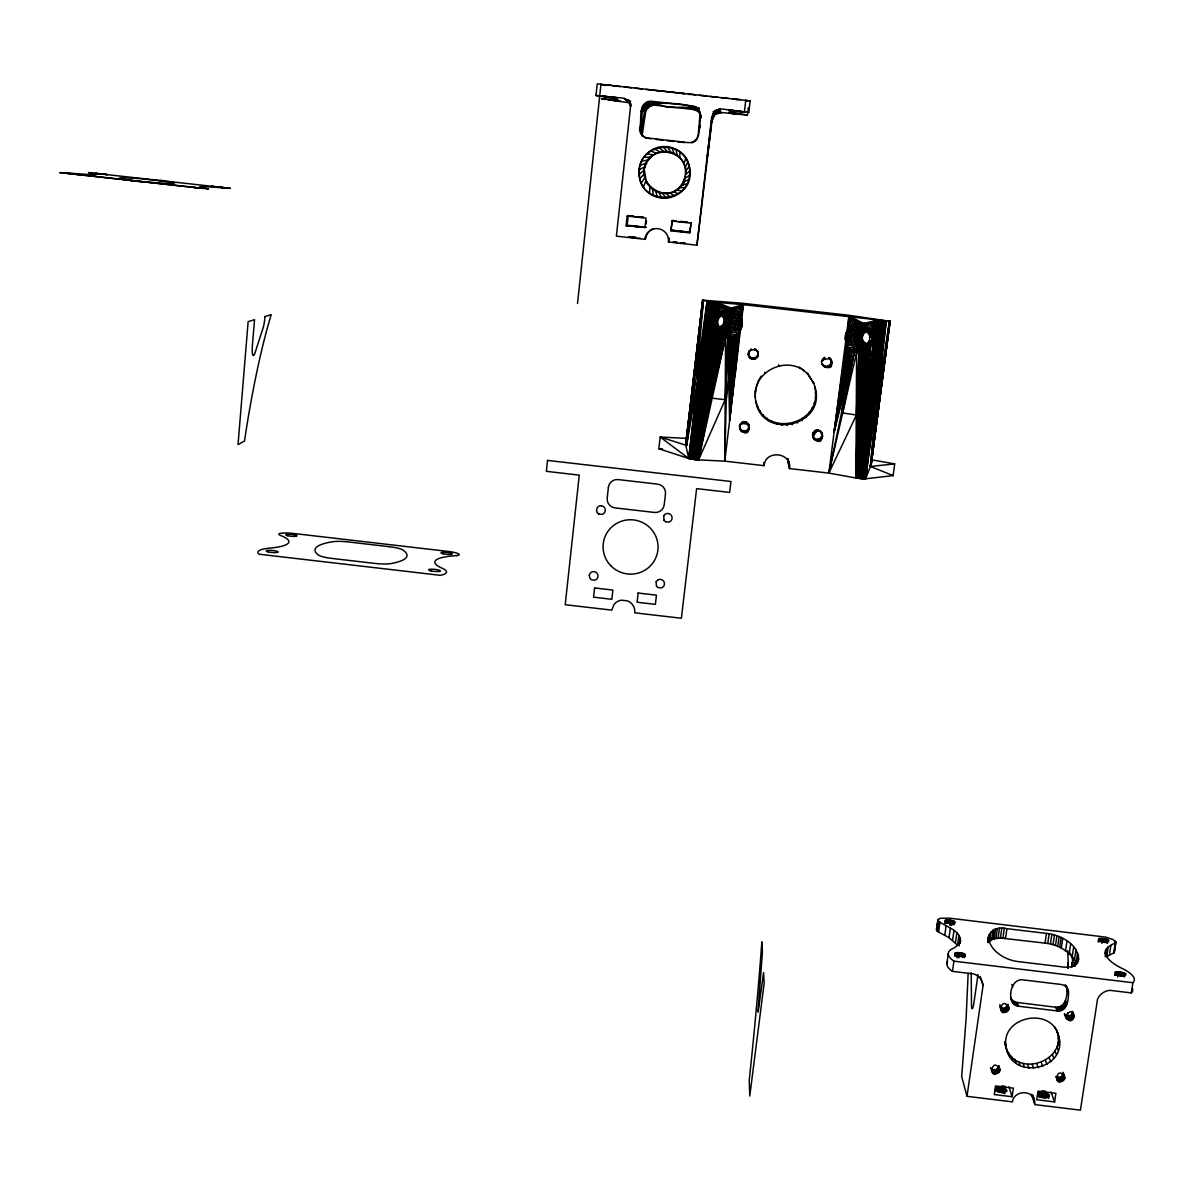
<?xml version="1.0" encoding="UTF-8"?>
<svg xmlns="http://www.w3.org/2000/svg" width="1194" height="1194" viewBox="0 0 1194 1194"><rect width="100%" height="100%" fill="white"/><g stroke="black" fill="none" stroke-linecap="round" stroke-linejoin="round"><path stroke-width="1.5" d="M724.221 318.977L724.34 320.111L729.191 321.171L735.743 317.843L741.205 316.768L743.489 304.664L737.265 311.052L731.146 309.783L726.952 316.335L721.266 314.738L724.221 318.977L729.056 320.022L735.743 317.843L741.787 318.813L743.489 304.664L713.4 302.127L702.535 300.187L741.623 303.172L849.188 315.306L890.112 321.35L743.489 304.664L735.414 309.813L727.28 307.709C739.519 306.783 746.608 322.186 739.474 331.35L729.668 420.258L729.952 337.753L726.071 335.872L721.683 336.424L721.624 328.38C714.46 326.156 717.803 313.515 725.176 315.395C732.325 317.634 728.982 330.231 721.624 328.38L719.952 334.499M720.967 314.529L726.101 315.768L729.295 308.545L734.086 313.291L740.205 314.574L743.489 304.664L733.37 308.977L717.057 302.5C718.803 312.992 711.893 329.559 723.549 336.618L710.072 397.901L726.25 399.856L728.713 379.214L731.952 378.453L732.146 337.26L736.22 335.007L739.474 331.35L722.46 325.44L717.788 327.469L722.609 328.559L723.877 336.365L727.743 337.812L732.146 337.26L729.668 420.258L737.967 333.32L727.982 325.604L723.146 324.529L722.46 325.44M870.814 459.675L894.694 463.899L893.142 475.615L864.978 478.839L855.889 477.988L856.605 352.409C837.412 348.932 844.904 317.335 864.008 323.186M787.652 460.794L789.503 468.57L828.875 473.093L856.605 352.409L862.068 352.32L863.083 344.439C871.56 345.588 872.321 330.738 863.755 331.051C854.113 331.992 857.814 348.275 867.411 344.394L863.172 341.35L858.829 341.38L852.8 345.633L847.307 345.693L840.158 387.96L844.188 392.184L841.546 412.826L858.531 415.303L858.904 352.528L864.247 351.857M787.936 459.392L789.503 468.57C792.04 452.347 765.444 449.407 764.085 465.66L724.788 461.153L725.594 337.424L720.519 335.917M718.654 334.693L721.683 335.395L709.266 397.124L707.624 392.692L707.758 381.692L715.907 302.395L696.192 459.765L688.729 458.496L658.834 448.75L660.178 437.034L686.237 438.362M1132.509 988.468A44.059 13.164 10.4 0 1 1131.315 992.915L1109.823 990.333A14.656 13.821 -9.7 0 0 1097.525 999.214L1080.406 1110.151L1034.914 1104.614L1033.034 1095.689M720.206 110.132L720.221 108.982L721.803 109.012L748.802 112.355L750.16 100.863L597.269 83.879L595.94 95.475L601.164 96.415A71.804 1.851 6.4 0 1 603.925 99.027L601.492 98.908L620.193 101.027L608.403 99.729L612.522 100.326M639.402 174.13C636.611 140.907 688.565 137.206 689.908 170.772C693.535 203.473 639.894 207.219 639.402 174.13L644.282 170.16C645.954 142.981 688.998 148.369 685.64 174.13M685.386 176.07C676.789 212.965 625.552 182.697 650.834 157.295A20.985 20.641 -81.6 0 1 682.296 160.787M722.848 316.022L727.698 317.067L732.758 311.38L738.877 312.664L743.489 304.664L728.997 308.634L717.057 302.5L697.415 459.869L713.4 302.127L693.684 459.481L709.743 301.664L692.475 459.302L712.131 301.978L696.192 459.765L724.788 461.153L727.743 337.812L721.683 336.424L722.609 328.559M863.172 341.35L862.396 339.2L845.68 341.32L828.875 473.093L855.889 477.988L858.904 352.528L864.352 352.439L854.382 351.842L843.143 391.692M1115.942 942.335L1108.301 946.842L1106.778 956.618L1114.241 952.648L1115.942 942.335L1113.092 939.574L1105.868 937.141L948.872 918.096L940.021 918.305L937.842 920.35C945.051 927.126 962.648 930.111 960.185 943.35M866.396 350.932L861.187 352.2L859.635 414.945L858.531 415.303M958.916 935.305L957.513 945.17L949.021 937.678L937.529 931.424L936.484 929.425L938.23 919.171M1067.869 1012.602L1067.585 1016.049M682.162 160.742C687.699 168.936 686.207 180.697 679.252 187.607A20.985 20.641 -81.6 0 1 646.148 180.951L644.491 170.787M968.155 973.304L966.14 1018.019L961.692 1076.57L966.991 1096.316L1012.408 1101.868C1013.796 1091.241 1030.198 1089.241 1034.213 1099.122M728.713 379.214L729.952 337.753L723.877 336.365L723.624 328.529L717.475 327.29M731.952 378.453L732.922 377.782L734.25 336.335L728.161 334.947L726.071 335.872L723.624 328.529M748.519 354.693L748.877 351.26L748.548 353.857L748.384 352.872M749.325 428.258L747.907 423.034L748.056 424.407C752.175 445.974 726.698 418.99 748.056 424.407M755.235 394.214L756.071 387.289M807.92 374.468C790.159 353.782 752.608 370.14 755.369 397.184L755.175 395.96C757.16 444.407 833.024 426.019 813.144 382.11L813.651 383.259L807.442 373.364L813.651 383.259M748.489 354.543C749.534 360.185 758.623 358.767 758.026 353.111C760.145 360.409 747.519 361.319 748.354 353.708L748.638 355.543M649.611 193.144L649.849 186.995M756.115 402.393L755.906 401.139C764.354 439.422 824.099 424.855 814.756 387.095L815.278 388.274M813.069 437.198C822.83 415.422 826.815 455.526 812.562 435.765L813.323 438.004M812.816 436.556C815.562 443.317 825.89 436.601 820.8 431.362L820.726 432.213M721.042 336.38L727.743 337.812L725.191 399.677L698.565 459.944L706.609 381.602L707.758 381.692L716.863 322.246C717.594 315.813 722.34 309.53 728.997 308.634M823.472 366.11L821.994 363.648C825.114 371.021 835.815 362.588 829.397 357.827C840.173 379.17 806.651 358.498 830.009 358.842M865.635 478.794L886.172 321.425L864.143 478.854L885.5 321.41L865.635 478.794L870.441 466.481L886.172 321.425L864.978 478.839L884.664 321.365L863.143 478.824L881.336 321.067L859.576 478.525L877.515 320.619L855.889 477.988L861.187 352.2M732.922 377.782L733.803 376.946L736.22 335.007L730.116 333.633L725.594 327.872L719.803 327.231L724.624 328.305L728.161 334.947C735.474 330.813 738.161 320.574 734.086 313.291L728.31 317.947L723.46 316.903M701.087 117.893C698.639 100.415 673.282 111.251 661.655 105.475C640.342 96.475 644.372 122.012 641.342 133.982M987.96 942.573C986.408 931.514 997.393 925.708 1006.96 928.678L1046.496 933.409C1060.735 934.827 1080.197 944.976 1078.242 961.334M866.396 344.141L862.053 344.185L862.068 352.32C846.486 349.991 847.815 323.887 863.531 323.096L864.799 331.096L865.62 324.783M866.665 326.066L876.321 320.47C872.247 330.335 874.605 345.767 863.396 351.439L855.889 477.988L871.068 342.245C875.665 328.051 859.307 320.455 848.844 316.544L847.039 330.708L852.382 331.007L859.202 333.678L863.546 333.678L867.038 331.201L861.71 331.559L857.023 325.41L851.546 325.38L848.844 316.544L862.62 323.708L876.321 320.47L861.844 439.108L876.321 320.47L864.74 324.693M1070.063 953.081L1072.943 959.021L1072.63 961.125L1072.287 955.961M727.743 337.812L729.668 420.258L734.25 336.335M1004.721 1041.81L1006.363 1048.556C998.542 1016.288 1052.705 1005.124 1059.063 1037.377C1066.705 1069.331 1013.303 1080.704 1006.467 1048.929C1018.258 1079.167 1069.63 1059.869 1056.212 1029.377L1057.69 1033.153M990.841 1067.973C992.93 1071.391 998.99 1069.69 998.736 1065.615M999.93 1070.227C991.781 1053.406 987.334 1084.51 999.93 1070.227L998.706 1066.317M1008.99 1008.721C1000.811 991.736 996.318 1023.139 1008.99 1008.721L1007.721 1005.049L1004.363 1008.512L999.826 1006.736L1001.512 1010.975M645.476 163.071L645.267 166.593L639.521 169.652M858.068 323.052L863.531 323.096L863.755 331.051L861.247 323.44L858.068 323.052L848.844 316.544L848.143 328.843L853.62 328.857L859.934 332.813L864.262 332.813M1010.482 997.647L1012.079 1000.035L1015.81 1002.288L1055.6 1007.214C1066.421 1008.079 1068.152 993.692 1066.361 985.841M1068.436 993.632C1069.182 989.169 1065.511 984.871 1061.093 984.453L1022.497 979.811C1009.751 978.393 1005.602 1004.318 1018.586 1006.244L1057.093 1010.9C1066.391 1012.109 1068.764 1000.557 1068.436 993.632L1066.899 990.035M867.023 351.379L863.396 351.439L860.665 414.378L861.575 413.617L865.456 350.26L855.889 477.988L876.321 320.47L868.351 327.813M1064.705 1014.572L1065.705 1015.616C1073.764 1032.497 1078.346 1001.124 1065.615 1015.557L1067.227 1019.333M1064.794 1078.122C1056.69 1061.287 1052.108 1092.406 1064.794 1078.122L1062.735 1072.227M1065.705 1015.616L1070.63 1015.81L1072.675 1012.184M729.668 420.258L736.22 335.007M862.366 412.691L867.307 348.693L855.889 477.988L870.142 344.633L863.441 410.452L861.575 413.617M889.381 321.455L878.247 394.438L875.844 400.587L870.441 466.481L893.142 475.615M1072.63 961.125L1071.63 967.453L1072.406 962.349M863.441 410.452L866.053 399.692L871.068 342.245M1108.301 946.842C1099.226 955.424 1114.45 964.648 1121.36 968.08A44.088 12.985 10.4 0 1 1132.912 982.722L1131.315 992.915M707.087 301.231L688.729 458.496L697.848 380.334L696.774 373.812L703.475 300.485L685.774 445.049L688.729 458.496L660.178 437.034L686.595 445.407L697.848 380.334L707.087 301.231L686.595 445.407L702.953 300.366L685.684 444.899L702.654 300.127L686.087 445.228M862.993 411.617L868.889 346.797L855.889 477.988M708.714 301.515L690.311 458.899L708.714 301.515L704.848 341.335L694.654 419.855L707.818 301.366L689.431 458.705L703.4 341.096L691.341 459.108L710.908 301.828L694.938 459.645L714.669 302.276L710.937 342.081L699.833 420.646M732.609 395.617L737.967 333.32L731.877 331.962L726.489 327.275L721.654 326.201M739.474 331.35L735.071 375.006L733.803 376.946M861.247 439.004L857.068 478.182L878.784 320.783L860.829 478.66L882.545 321.186L864.143 478.854L885.5 321.41L864.978 478.839L880.5 361.125M869.859 439.84L883.664 321.29L862.038 478.764L880.068 320.932L858.307 478.376L862.456 439.198L874.575 360.648M577.508 303.515L600.985 83.968M683.117 185.354L684.058 180.518M626.104 225.785L645.76 227.263L626.104 225.785L627.178 216.024L633.313 216.114M721.683 336.424L725.594 337.424L698.565 459.944L715.907 302.395L697.415 459.869M700.46 113.669L697.953 108.564L693.938 106.072L651.7 101.266A9.283 9.089 -83.3 0 0 647.044 102.012C637.805 106.788 642.238 119.952 639.611 127.922A9.254 9.074 -83.6 0 0 646.058 137.803L647.073 138.28M644.909 227.89L645.999 218.129L627.178 216.024M646.118 224.054L646.476 220.845M694.654 419.855L703.4 341.096M705.967 341.514L691.341 459.108L709.743 301.664L692.475 459.302L710.908 301.828L693.684 459.481L712.131 301.978L694.938 459.645L713.4 302.127L696.192 459.765L714.669 302.276L701.684 420.825L712.102 342.185M689.699 232.905L691.147 222.591L689.699 232.905L670.879 230.8L671.983 221.039L675.908 220.875M676.222 220.965L672.535 220.502L670.879 230.8M700.385 119.072L698.565 134.967A9.134 8.955 -78.9 0 1 698.236 136.534M700.609 117.102L698.938 109.833L699.251 110.803M711.758 118.34L713.743 113.37L718.922 110.266M595.94 95.475L622.328 98.027C627.238 98.49 630.984 103.4 630.357 108.251L616.373 236.143L644.76 239.337A12.074 11.925 -82.9 0 1 657.969 228.666A12.074 11.925 -82.9 0 1 668.476 241.994L696.908 245.188L711.684 117.251L714.49 111.549L718.639 109.221L720.221 108.982L720.012 110.146M711.534 120.31L707.43 156.28L711.34 124.654M711.564 122.818L713.863 114.639L719.907 111.146M686.595 445.407L703.475 300.485M685.684 444.899L702.654 300.127M723.549 336.618L698.565 459.944L717.057 302.5L726.803 309.127L723.519 308.977M744.444 111.52L745.802 99.953M717.967 112.161L747.504 115.102L748.354 107.788M724.937 308.903L724.191 315.216L723.415 310.5M724.788 461.153L740.519 329.425L727.982 325.604M700.251 125.176L699.893 128.161M684.401 181.936L684.729 178.339L689.789 175.249M694.207 419.766L703.848 341.171M707.758 381.692L702.281 420.87M871.053 462.108L871.516 458.421M872.217 452.869L872.695 449.183M873.381 443.646L874.083 438.108M874.56 434.407L875.023 430.721M875.724 425.183L876.187 421.482M876.889 415.945L877.351 412.258M889.5 321.141L870.441 466.481L889.5 321.141L889.008 324.768M864.143 478.854L884.664 321.365M889.903 321.261L870.904 466.391L889.903 321.261L880.679 390.304M890.112 321.35L870.993 465.988M721.683 335.395L698.565 459.944L716.863 322.246L712.4 342.215M880.202 393.945L870.441 466.481L894.694 463.899M870.904 466.391L890.082 321.41M708.594 396.184L720.057 333.798L698.565 459.944L716.758 324.798L707.669 391.438M882.873 370.17L883.366 366.543M884.097 361.095L884.59 357.469M885.321 352.021L885.814 348.379M886.545 342.932L887.038 339.305M887.784 333.857L888.276 330.216M880.082 394.348L889.843 321.44M876.456 360.857L864.963 439.511M708.087 395.11L718.713 331.872L698.565 459.944L717.042 327.305L707.624 392.692M936.469 930.051L937.857 919.723M936.812 930.723L938.186 921.022M937.529 931.424L938.887 921.708M938.574 932.141L939.932 922.41M944.961 923.455L945.424 920.231C947.812 919.529 957.14 920.455 954.663 923.469C952.275 924.186 942.902 923.231 945.424 920.231M945.588 923.32L946.036 920.096M946.335 923.246L946.782 920.022M944.782 935.215L946.155 925.454M947.17 923.231L947.633 920.007M948.081 923.26L948.543 920.037M949.051 923.35L949.499 920.126M949.797 925.111L950.484 920.261M950.752 925.305L951.439 920.455M949.021 937.678L950.409 927.887M951.678 925.529L952.364 920.693M946.842 963.752L948.275 953.648M952.752 924.186L953.215 920.962M953.513 924.484L953.961 921.246M954.14 924.798L954.603 921.559M952.588 940.171L953.991 930.365M955.439 942.678L956.842 932.842M966.991 1096.316L983.08 985.408A14.567 13.835 -5.4 0 0 973.856 973.946L952.454 971.364L953.916 961.17A43.671 13.074 9.7 0 1 954.14 947.976L959.051 944.35L960.648 940.051M954.827 956.23L955.304 952.857C957.857 952.081 967.558 953.096 964.976 956.349C962.439 957.155 952.678 956.11 955.304 952.857M955.469 956.081L955.946 952.722M956.245 955.991L956.722 952.633M956.887 957.648L957.603 952.603M959.021 945.961L960.2 937.723M957.827 957.678L958.558 952.633M958.842 957.767L959.558 952.722M960.095 956.245L960.573 952.872M961.095 956.439L961.573 953.081M962.066 956.692L962.543 953.334M962.946 956.976L963.439 953.618M963.737 957.304L964.23 953.931M964.409 957.633L964.886 954.275M719.758 334.424L720.698 328.007L718.131 333.783M726.101 315.768L727.042 309.321M978.005 974.558L973.901 1002.96A8.821 1.254 -84.6 0 1 972.349 1008.691A8.821 1.254 -84.6 0 1 971.498 1005.035L971.229 972.737M988.08 939.991L988.557 936.708M988.214 942.454L989.393 934.29M990.945 932.021L989.527 941.782L992.781 939.066L1000.378 938.021L1045.034 943.126C1057.69 944.185 1069.839 951.424 1076.122 962.513L1077.63 952.603M991.751 939.648L993.169 929.917M992.781 939.066L994.184 929.335M991.005 938.35L994.199 938.588L995.602 928.872M991.02 937.827L995.96 938.26L997.378 928.544M998.05 938.066L999.453 928.35M698.565 459.944L717.698 329.693L707.758 393.93M1000.378 938.021L1001.796 928.32M1002.9 938.126L1004.318 928.425M1005.542 938.38L1000.094 937.738L1005.542 938.38L1006.96 928.678M995.169 1091.525C994.035 1084.704 1006.079 1086.898 1007.02 1091.047C1003.796 1092.823 996.602 1092.032 995.647 1088.212M995.483 1091.226L995.975 1087.928M995.975 1090.988L996.453 1087.689M996.602 1090.809L997.094 1087.495M997.363 1090.689L997.856 1087.376M997.99 1092.286L998.721 1087.331M998.93 1092.316L999.662 1087.346M999.93 1092.406L1000.662 1087.436M1000.93 1092.555L1001.676 1087.6M1002.184 1091.122L1002.676 1087.809M1003.632 1088.092L1002.9 1093.047L1001.945 1092.779M1003.796 1093.361L1004.527 1088.406M1004.602 1093.719L1005.333 1088.764M1005.512 1092.45L1006.005 1089.152M1012.094 1096.734L1013.378 1088.122L995.527 1085.958L994.274 1094.555L1012.094 1096.734L1008.93 1086.734M1045.034 943.126L1046.496 933.409M1047.735 943.514L1049.198 933.798M1050.436 944.036L1051.884 934.32M1053.033 944.678L1054.496 934.962M1055.481 945.409L1056.944 935.678M1057.72 946.215L1059.182 936.499M1059.675 947.096L1061.138 937.365M1038.093 1096.122L1038.586 1092.809C1041.362 1091.794 1050.824 1093.047 1048.481 1096.734C1045.705 1097.779 1036.198 1096.495 1038.586 1092.809M1038.705 1095.943L1039.198 1092.629M1061.287 948.006L1062.764 938.26M1039.213 1097.465L1039.959 1092.51M1040.064 1097.42L1040.81 1092.465M1041.004 1097.435L1041.75 1092.48M1042.75 1092.57L1042.004 1097.525L1044.019 1097.898L1044.78 1092.943M1043.019 1097.689L1043.765 1092.734M1065.541 950.917L1067.018 941.141M1045.004 1098.181L1045.75 1093.211M1045.899 1098.495L1046.66 1093.54M1046.959 1097.211L1047.466 1093.898M1069.182 953.842L1070.66 944.036M1047.66 1097.584L1048.153 1094.286M1048.213 1097.987L1048.705 1094.674M1048.601 1098.39L1049.108 1095.077M1072.167 956.767L1073.675 946.932M1074.496 959.663L1076.003 949.797M1054.586 1101.913L1055.884 1093.301L1038.034 1091.122L1036.735 1099.734L1054.586 1101.913L1050.944 1091.853M1077.286 963.633L1078.555 955.349M847.307 345.693L834.084 432.198L854.382 351.842L859.844 351.752L862.053 344.185M1098.196 941.842L1098.689 938.603C1119.853 938.559 1101.898 947.2 1098.689 938.603M1098.779 941.708L1099.271 938.469M1099.48 941.618L1099.987 938.394M1100.301 941.603L1100.793 938.365M1101.211 941.633L1101.704 938.394M1101.913 943.335L1102.659 938.484M1103.152 941.857L1103.644 938.633M1104.122 942.051L1104.629 938.827M1105.077 942.29L1105.569 939.066M1105.972 942.559L1106.465 939.335M1104.928 953.961L1105.435 950.678M1106.763 942.872L1107.271 939.633M1105.196 956.842L1106.45 948.663M1107.45 943.185L1107.957 939.947M1109.405 954.991L1110.927 945.23M1114.703 944.23L1115.211 940.991M1113.689 953.17L1115.196 943.439M1114.241 952.648L1115.763 941.678M1114.778 975.468L1115.3 972.11C1137.375 971.946 1118.763 981.468 1115.3 972.11M1115.375 975.319L1115.897 971.961M1116.121 975.229L1116.644 971.871M1116.972 975.199L1117.494 971.841M1117.644 976.916L1118.435 971.871M1118.912 975.319L1119.435 971.961M1119.942 975.468L1120.465 972.11M1120.972 975.677L1121.494 972.319M1121.957 975.931L1122.479 972.573M841.352 390.11L850.352 349.469L855.829 349.394L860.217 343.111L865.426 343.693L861.098 343.738L859.844 351.752L852.262 350.857L842.188 390.99L834.084 432.198L846.277 343.424L857.919 338.066L862.262 338.036L862.396 339.2M867.56 326.962L866.799 331.798L868.829 327.559M1122.897 976.229L1123.42 972.856M1123.733 976.543L1124.255 973.185M1124.449 976.901L1124.987 973.528M649.566 104.52L648.566 102.997A110.863 2.866 6.3 0 1 649.909 102.266C665.745 104.818 687.222 100.475 699.833 111.833M696.774 373.812L702.46 340.902M863.799 342.275L859.456 342.32L854.158 347.663L848.68 347.738L834.084 432.198L852.262 350.857L857.74 350.767L861.098 343.738M842.651 413.109L854.382 351.842L828.875 473.093L856.262 415.378L858.904 352.528L856.605 352.409L864.352 352.439M840.68 389.095L848.68 347.738M842.188 390.99L850.352 349.469M739.608 425.78L740.101 424.198L740.22 425.557M862.978 334.663L862.262 338.036L845.367 334.947L851.471 333.38L858.635 334.663L862.978 334.663L863.546 333.678M740.086 429.631L739.713 427.452C740.653 432.541 748.817 432.019 749.175 426.885M1078.749 958.021C1078.197 967.289 1067.869 968.065 1060.839 966.722L1019.557 961.752C1006.393 960.588 992.05 952.618 988.438 939.275M813.472 433.929L812.965 432.512L812.98 435.541M646.044 164.399L646.581 163.19M711.012 398.498L725.594 337.424M871.59 339.738L876.321 320.47L869.739 329.842M1057.332 1080.346L1055.854 1076.391L1060.63 1077.376L1063.287 1074.167M721.952 314.709L725.176 315.395L726.847 309.246M871.724 337.156L876.321 320.47L870.784 332.141M718.295 110.43L718.639 109.221L718.654 110.341M868.71 331.35L865.829 331.35L867.62 325.261M717.967 333.663L719.848 327.44L717.325 331.38M729.295 308.545L726.952 316.335L722.116 315.306L727.698 317.067L731.146 309.783M696.908 245.188L698.953 229.472A252.367 1.298 -83.4 0 1 712.042 120.34L714.907 114.714L720.877 112.52M683.878 163.966L685.774 158.145M857.74 350.767L860.217 343.111L864.56 343.066L859.456 342.32L855.829 349.394M869.172 327.798L867.68 332.425L870.336 328.634M871.441 334.604L876.321 320.47M723.146 324.529L724.34 320.111L729.131 322.335L742.384 323.305L736.011 320.32L729.191 321.171M713.878 113.236L714.49 111.549L715.161 111.982M697.789 109.967L698.55 108.52A110.594 2.866 6.4 0 0 698.4 108.027M716.654 111.042L717.131 109.744L717.176 110.818M643.566 186.712L645.879 180.921M663.745 515.883L663.998 520.241M656.148 581.747L656.401 586.06M717.027 331.081L719.101 326.708L717.072 328.992M870.635 328.947L868.441 333.216L870.575 331.066M685.132 167.473L687.878 162.085M641.462 182.786L644.999 177.443M757.459 351.708L757.25 350.738L758.115 353.26C757.339 347.872 748.847 349.245 748.728 353.021M728.31 317.947L732.758 311.38M716.698 328.469L718.489 325.843L715.579 328.171M854.158 347.663L858.829 341.38M870.963 331.619L869.068 334.156L872.113 332.007M668.476 241.994L669.177 241.054A11.895 11.776 -82.7 0 0 669.118 237.949M685.55 171.085L689.266 166.339M679.252 187.607L681.61 184.891L687.281 183.816M640.059 178.548L644.193 173.831M715.878 327.096L718.027 324.828M728.758 318.932L734.086 313.291L741.205 316.768L735.086 315.47L728.758 318.932L723.922 317.902M650.834 157.295L648.208 159.996L641.999 161.071M858.352 340.35L852.8 345.633L846.277 343.424L851.77 343.379L858.352 340.35L862.695 340.32L858.053 339.23L851.77 343.379M871.799 333.051L869.545 335.186L872.874 333.663M689.908 170.772L685.55 174.742M644.76 239.337L645.79 238.442A11.895 11.776 -82.7 0 1 652.775 228.845M715.296 325.589L717.728 323.753M729.056 320.022L735.086 315.47M655.222 105.236C650.611 104.744 646.029 108.355 645.506 112.982A252.173 7.776 -83.6 0 0 642.044 136.191M869.859 336.305L872.396 334.648M613.015 85.908L620.477 86.55M741.758 422.333L742.504 421.93L742.623 423.288L743.295 421.676L743.429 423.019M814.636 430.661L816.711 431.392L816.189 429.989M869.978 337.484L872.739 336.32M683.401 181.757L688.893 179.637M640.387 165.265L646.312 163.145M658.312 579.717L659.043 579.478A4.433 4.358 7.8 0 1 660.566 579.388A4.343 4.283 7.8 0 1 664.446 583.478A4.433 4.358 7.8 0 1 664.282 584.941A4.343 4.283 7.8 0 1 663.088 586.836A4.298 4.239 7.8 0 1 661.088 587.896L658.103 587.552A4.298 4.239 7.8 0 1 656.521 586.075M741.877 319.156L735.743 317.843L742.295 321.067L736.011 320.32L729.131 322.335L724.295 321.276L741.713 326.738M649.745 102.714C638.715 105.565 643.223 121.116 640.715 128.549A9.134 8.955 -83.5 0 0 645.626 137.728L650.82 138.847M847.039 330.708L853.62 328.857L859.202 333.678M858.635 334.663L852.382 331.007L845.994 332.783L851.471 333.38L862.322 336.887L845.248 339.394L851.113 340.947L845.606 340.977M649.76 104.475L650.969 105.908M862.561 335.738L850.964 335.872L845.098 337.156L850.829 338.409L857.919 338.066M750.16 100.863L748.892 100.953M748.802 112.355L744.086 112.206A72.073 1.866 6.3 0 0 744.683 114.579L747.504 115.102M686.565 232.158L671.431 230.143L690.042 232.233L674.52 230.8M189.025 186.921L201.114 188.234L67.327 173.324L79.431 174.623M633.059 216.427L628.238 215.547L627.178 225.188L645.76 227.263M630.029 225.815L642.193 227.158M672.535 220.502L676.416 221.114M742.265 324.246L724.071 322.425L724.086 326.081M733.37 329.977L740.519 329.425M631.178 216.084L633.387 216.263M870.56 439.81L879.694 361.095M687.311 440.646L685.819 441.064L687.192 441.571M875.844 400.587L867.859 399.96M728.519 324.589L734.564 327.768L741.414 327.649L735.414 325.365L723.683 323.514M130.997 180.801L152.519 182.503A110.49 3.015 6 0 0 172.473 182.204L141.967 178.787A109.251 3.075 6.1 0 0 120.892 178.966L134.191 180.772M159.533 180.473L162.429 180.428M866.337 350.558L865.172 344.35L868.053 344.32M845.188 338.439L850.829 338.409M845.815 333.395L851.471 333.38M845.248 335.887L850.964 335.872M679.102 187.652L684.968 187.637M644.297 157.235L650.596 157.235M853.62 328.857L849.71 326.947L848.844 316.544L853.591 324.186L859.053 324.216L862.71 331.201L866.635 331.051M846.874 331.022L852.382 331.007M865.113 332.096L860.77 332.096L855.188 326.962L849.71 326.947M735.414 325.365L742.101 325.499L735.892 322.858M868.486 439.795L883.664 321.29L863.143 478.824L882.545 321.186L862.038 478.764L881.336 321.067L860.829 478.66L880.068 320.932L859.576 478.525L878.784 320.783L858.307 478.376L877.515 320.619L857.068 478.182L872.068 360.334M658.834 448.75L662.566 448.929M657.416 90.968L662.655 91.326M643.148 106.594L648.402 107.52M642.387 107.266L646.088 107.475M642.103 108.027L645.611 108.221M745.429 100.774L747.414 100.893M644.297 105.37L649.611 106.609M879.232 361.081L867.396 439.735M713.236 111.878L716.863 112.132L717.266 113.236L713.788 112.863M641.924 108.594L645.312 108.833M645.566 103.535L649.058 103.803M878.217 361.006L866.814 439.691L865.919 439.616M732.683 98.789L740.668 99.669M706.609 381.602L697.848 380.334M637.715 238.188L640.223 238.218M876.157 360.827L877.068 360.916M677.282 242.292L673.162 242.009L677.088 242.621M643.745 105.938L647.058 106.281M680.699 221.532L687.013 222.293L678.52 221.532M667.789 91.804L673.595 92.416M627.014 100.818L630.626 101.177M718.191 112.206L721.669 112.579L718.072 112.176M680.237 242.994L685.386 243.382L683.281 243.009M737.668 99.684L732.638 99.087M625.566 99.669L629.044 100.042M709.699 341.962L698.565 420.497M875.844 360.797L863.695 439.362M693.878 109.505L698.266 110.012M992.632 937.902L995.96 938.26M624.149 86.953L631.477 87.774M635.133 88.177L642.462 88.983M646.118 89.386L684.595 93.625M688.266 94.042L695.609 94.848M699.266 95.251L706.609 96.057M710.281 96.46L717.609 97.266M721.28 97.684L728.609 98.49M651.566 104.833L697.848 110.012M644.79 104.893L648.223 105.266M644.163 105.176L647.79 105.579M643.059 106.4L646.596 106.788M641.671 109.505L644.909 109.863M640.865 111.221L644.506 111.624M656.163 139.444L663.267 140.235M666.834 140.623L673.953 141.414M677.505 141.817L684.625 142.608M635.686 237.994L628.731 237.024L636.103 237.666M612.641 100.52L630.178 102.863M650.909 104.803L654.461 105.191M713.415 111.758L716.863 112.132M638.387 216.681L643.447 217.248M680.998 221.442L687.759 222.203M671.983 221.039L690.819 223.159M632.402 236.934L636.059 237.337M611.447 85.371L604.507 84.759L607.806 85.326M681.759 221.636L686.416 222.203M637.357 216.681L643.267 217.472L634.865 216.651M990.975 938.23L994.199 938.588M699.281 108.221L695.132 107.505L695.923 107.356A110.594 2.866 6.4 0 1 697.162 107.654M714.773 110.475L720.191 111.117L720.176 112.535M708.43 341.827L697.341 420.333M1072.212 962.334L1076.018 962.782M1068.287 968.304L1068.018 962.857L1068.078 968.289M1071.958 963.991L1075.779 964.454M1071.764 965.722L1075.585 966.17M953.916 961.17L1132.912 982.722M1001.87 1085.868L1005.393 1086.301M1042.123 1090.779L1045.646 1091.212M679.446 93.087L684.684 93.759M613.492 85.61L616.82 86.147M707.176 341.678L696.192 420.154M727.892 308.097L731.206 308.589M866.053 399.692L867.232 399.886M688.744 94.341L690.192 94.58M647.223 153.862L653.417 154.936M676.282 189.936L682.043 190.995M872.874 341.544L869.262 340.887L872.411 342.723M728.415 307.977L733.37 308.977M646.058 137.803L688.192 142.608A9.254 9.089 -79 0 0 698.266 134.415L700.191 112.773M719.952 314.544L723.176 315.231L723.012 310.515M736.011 320.32L742.31 321.693M734.564 327.768L740.683 329.111M732.146 337.26L726.071 335.872L724.624 328.305M694.669 109.624L699.177 112.146L701.4 117.519M727.28 307.709L735.414 309.813M1068.123 952.558L1068.899 952.797M650.67 151.056L656.596 153.16M673.103 191.697L678.58 193.786M872.127 343.215L868.68 341.872L871.501 344.305M625.835 99.744L629.805 102.565M665.715 521.748L668.715 522.091A4.328 4.283 6 0 0 670.729 521.017A4.358 4.313 6 0 0 671.923 519.091A4.448 4.403 6 0 0 666.625 513.554L665.924 513.823A4.448 4.403 6 0 0 663.67 515.868M598.955 514.032L601.94 514.375A4.313 4.269 20.7 0 0 603.94 513.301A4.358 4.313 20.7 0 0 604.851 512.092A4.388 4.343 20.7 0 0 605.268 509.868A4.358 4.313 20.7 0 0 604.925 508.435A4.388 4.343 20.7 0 0 603.477 506.629A4.358 4.313 20.7 0 0 601.403 505.853M628.253 101.311L629.865 102.311M654.551 148.892L660.028 151.981M669.685 192.876L674.714 195.935M802.025 368.961L799.055 367.125L799.487 368.2M870.501 344.335L867.963 342.738L869.874 345.096M623.88 98.341L625.746 99.714M625.357 98.923L627.268 100.371M630.148 105.027L631.417 106.027M626.716 99.759L628.641 101.326M658.745 147.444L663.595 151.414M627.149 100.863L629.119 102.475M642.536 106.4L643.656 107.385M717.594 314.112L720.31 316.485M666.118 193.428L670.535 197.368M643.357 105.012L644.491 106.042M869.366 345.514L867.128 343.454L869.381 347.484M646.82 103.908L645.641 102.788L646.178 104.371M848.844 316.544L855.785 323.41L861.247 323.44L862.71 331.201M724.683 310.037L717.057 302.5L717.355 319.708M648.223 103.191L647.044 102.012L647.7 103.43M652.894 104.162L653.909 105.221M628.895 102.087L630.731 104.042M663.103 146.758L667.222 151.504M727.295 326.514L731.877 331.962M855.188 326.962L859.934 332.813M718.922 312.977L721.206 315.888L720.161 313.037M662.506 193.338L666.177 198.055M869.008 347.693L866.187 343.991L868.307 349.872M822.905 365.051L824.114 366.662L823.532 365.618M722.698 311.365L717.057 302.5L718.221 317.291M667.521 146.847L670.759 152.22M830.546 359.036L831.561 360.812M830.024 358.379L830.636 359.394M831.203 360.588L831.815 361.618M831.322 361.424L831.934 362.454M828.681 357.379L829.293 358.394M831.278 362.26L831.89 363.304M831.099 363.095L831.725 364.125M831.397 364.916L830.785 363.872L830.949 365.648L830.337 364.603M829.77 365.23L830.367 366.274M824.591 357.275L825.173 358.29M829.099 365.752L829.696 366.812M730.116 333.633L726.489 327.275L720.758 326.798L725.594 327.872L728.161 334.947M824.412 358.693L823.845 357.678L823.741 359.215M828.352 366.155L828.949 367.215M857.023 325.41L860.77 332.096L866.038 331.559L861.71 331.559L859.053 324.216M696.774 107.505L697.58 108.938M827.546 366.424L828.143 367.483M823.173 359.857L822.606 358.842L822.726 360.588M826.711 366.558L827.293 367.618M695.415 106.669L696.147 107.982M597.239 512.539L596.507 510.39L597.343 507.525A4.388 4.343 20.7 0 1 599.119 506.122L599.851 505.883A4.388 4.343 20.7 0 1 601.358 505.793M825.86 366.528L826.442 367.588M821.83 360.349L822.397 361.364M825.039 366.364L825.621 367.424M630.268 103.177L630.954 104.55M824.248 366.051L824.83 367.11M720.743 312.783L722.176 315.455L721.594 312.425M658.984 192.637L661.774 197.95M865.172 344.35L867.366 348.544M646.148 180.951L647.596 184.13M697.356 109.714L697.997 111.102M1071.436 955.26L1072.779 958.23M815.995 393.483L815.472 392.289L815.801 398.766L815.278 397.542M803.517 369.886L803.98 370.961M1066.197 985.766L1068.331 990.796M1065.302 984.647L1066.317 987.035M1066.973 988.602L1068.511 992.214M1072.54 1011.408L1074.227 1015.885M1072.63 1012.9L1074.018 1017.288M1072.152 1014.243L1073.719 1017.96M1065.361 1000.154L1066.884 1003.811M1071.749 1014.84L1073.302 1018.557M1071.227 1015.363L1072.779 1019.079M1065.018 1001.542L1066.541 1005.199M1070.63 1015.81L1072.182 1019.527M1064.421 1002.856L1065.944 1006.527M1069.958 1016.139L1071.511 1019.855M1069.242 1016.348L1070.779 1020.064M1063.6 1004.064L1065.123 1007.736M1068.496 1016.452L1070.033 1020.169M814.174 402.676L814.681 403.93M1067.749 1016.422L1069.287 1020.139M1062.57 1005.124L1064.093 1008.781M1067.018 1016.273L1068.555 1019.989M1066.332 1015.99L1067.854 1019.706M1061.376 1005.99L1062.884 1009.661M1064.57 1013.81L1066.675 1018.855M1064.361 1013.96L1066.227 1018.288M1060.033 1006.646L1061.541 1010.318M1058.6 1007.079L1060.093 1010.766M1057.108 1007.273L1058.6 1010.945M1055.6 1007.214L1057.093 1010.9M812.189 407.557L812.696 408.841M821.696 432.75L822.263 434.168M821.308 432.019L821.86 433.422M821.965 433.541L822.517 434.959M822.069 434.362L822.636 435.795M820.8 431.362L821.353 432.765M822.039 435.198L822.606 436.631M1054.586 1026.706L1055.571 1029.213M1057.571 1033.586L1059.063 1037.377M1058.123 1037.974L1059.615 1041.78M821.86 436.019L822.427 437.452M671.849 147.728L674.132 153.548M1057.869 1042.392L1059.362 1046.213M821.547 436.795L822.099 438.243M818.681 430.064L819.218 431.467M1056.794 1046.69L1058.287 1050.541M821.099 437.511L821.651 438.959M817.86 429.9L818.397 431.303M820.532 438.138L821.084 439.571M1054.959 1050.78L1056.436 1054.63M1063.526 1073.421L1064.749 1076.719M817.024 429.87L817.547 431.273M1063.108 1074.854L1064.615 1078.809M1062.824 1075.51L1064.332 1079.466M1062.406 1076.107L1063.914 1080.063M819.875 438.661L820.427 440.108M1061.899 1076.615L1063.406 1080.585M1061.302 1077.048L1062.794 1081.018M1052.407 1054.511L1053.869 1058.377M809.383 412.02L809.875 413.333M1060.63 1077.376L1062.138 1081.346M1059.914 1077.585L1061.421 1081.555M819.129 439.049L819.666 440.496M1059.182 1077.689L1060.675 1081.645M1058.436 1077.66L1059.914 1081.615M815.383 430.258L815.905 431.661M1057.705 1077.51L1059.197 1081.466M1049.213 1057.765L1050.66 1061.645M1056.391 1076.854L1058.496 1081.197M818.323 439.317L818.875 440.765L817.502 439.437L818.024 440.899M813.98 431.183L814.487 432.586M1045.481 1060.451L1046.914 1064.347M720.937 313.037L717.057 302.5L719.43 315.037M816.651 439.422L817.189 440.87M815.83 439.243L816.368 440.705M1041.317 1062.496L1042.735 1066.406M815.054 438.944L815.577 440.392M1011.87 984.528L1012.721 986.916M812.651 433.288L813.159 434.706M1017.273 1002.587L1018.586 1006.244M814.338 438.511L814.86 439.959L813.711 437.944L814.233 439.392M1015.81 1002.288L1017.109 1005.945M805.86 415.945L806.323 417.273M1036.855 1063.839L1038.243 1067.749M812.442 434.944L812.95 436.377M813.204 437.288L813.711 438.735M1014.422 1001.751L1015.736 1005.393M1013.169 1000.99L1014.467 1004.632M1012.079 1000.035L1013.363 1003.676M1010.915 998.871L1012.452 1002.557M1032.228 1064.421L1033.601 1068.331M1007.87 1004.184L1009.034 1008.005M1007.557 1005.736L1008.826 1009.408M1007.258 1006.408L1008.527 1010.079M1027.556 1064.242L1028.915 1068.152M1006.855 1007.005L1008.124 1010.676M1006.348 1007.527L1007.602 1011.199M1005.751 1007.96L1007.005 1011.646M1005.079 1008.288L1006.333 1011.975M1004.363 1008.512L1005.617 1012.184M1023.019 1063.302L1024.348 1067.212M1003.617 1008.602L1004.87 1012.288M1002.87 1008.572L1004.124 1012.258M1032.601 1094.943L1034.944 1101.823M1002.139 1008.423L1003.393 1012.109M1031.407 1094.256L1034.914 1104.614M1001.453 1008.154L1002.691 1011.825M999.781 1004.542L1000.617 1006.99M1000.826 1007.781L1002.064 1011.452M1018.721 1061.63L1020.034 1065.526M801.711 419.198L802.159 420.542M1014.81 1059.272L1016.109 1063.167M787.428 458.6L788.577 462.063L787.846 459.018M721.698 310.813L723.176 315.231M1011.408 1056.317L1012.691 1060.197M866.143 350.588L864.128 344.499L864.307 350.842M1004.945 1041.631L1005.781 1044.168M1008.602 1052.824L1009.87 1056.69M1005.109 1044.735L1007.736 1052.78M980.199 976.558L983.08 985.408M655.625 191.309L657.461 197.07M700.863 114.982L701.177 115.937M797.055 421.691L797.488 423.034M999.05 1066.227L999.96 1069.525M998.527 1067.003L999.766 1070.928M998.244 1067.66L999.468 1071.57M997.841 1068.242L999.065 1072.167M997.333 1068.764L998.557 1072.69M996.736 1069.197L997.96 1073.122M778.503 364.797L778.831 365.842M996.08 1069.525L997.288 1073.451M995.363 1069.734L996.572 1073.66M994.617 1069.824L995.826 1073.764M993.871 1069.794L995.08 1073.734M993.154 1069.66L994.348 1073.585M992.468 1069.376L993.662 1073.316M991.841 1069.003L993.035 1072.928M990.692 1067.988L992.483 1072.466M792.07 423.348L792.458 424.706M786.861 424.109L787.234 425.482M781.607 423.974L781.951 425.333M644.402 103.803L644.85 105.594M787.995 459.108L789.473 465.257M776.473 422.93L776.787 424.288M764.697 372.259L764.951 373.349M757.638 351.484L757.862 352.454M757.996 353.961L758.205 354.946M757.832 354.782L758.041 355.782M756.727 350.081L756.936 351.051M771.608 421.004L771.891 422.363M757.503 355.573L757.712 356.573M756.295 350.484L755.384 349.066L755.578 350.036M757.056 356.29L757.265 357.29M761.414 377.319L761.175 376.2L758.399 380.692L756.638 386.737M675.968 149.354L677.207 155.459M718.43 111.475L718.684 112.773M756.503 356.916L756.697 357.916M754.608 348.767L754.802 349.723M755.832 357.439L756.041 358.454M767.16 418.273L767.414 419.601M755.086 357.842L755.295 358.857M754.295 358.11L754.489 359.125M753.459 358.245L753.638 359.26M751.295 348.976L751.474 349.932M763.25 414.811L763.488 416.124M752.608 358.215L752.802 359.23L751.787 358.051L751.966 359.066M750.548 349.379L750.713 350.335M751.011 357.737L751.175 358.752L750.295 357.305L750.459 358.319M760.011 410.706L760.235 412.005M749.325 350.529L749.489 351.499M749.668 356.752L749.832 357.752M755.339 390.722L755.533 391.916M757.548 406.109L757.757 407.378M749.145 356.081L749.31 357.081M748.742 355.349L748.907 356.349M863.083 344.439L864.098 350.842M763.623 462.571L764.085 465.66M757.906 352.275L758.235 354.096M652.551 189.398L653.372 195.458M712.594 114.146L712.699 115.012M749.086 425.213L749.354 427.422M748.817 424.422L748.981 425.795M748.996 427.691L749.16 429.079M748.414 423.691L748.578 425.049M748.683 428.467L748.847 429.87M748.235 429.183L748.399 430.586M713.43 112.758L713.534 113.684M747.683 429.81L747.832 431.198M746.563 422.049L746.713 423.407M747.026 430.333L747.175 431.735M745.787 421.736L745.937 423.094M746.28 430.721L746.429 432.124M744.966 421.572L745.101 422.93M745.489 430.989L745.623 432.392M744.131 421.542L744.265 422.9M744.653 431.109L744.802 432.512M743.817 431.094L743.952 432.497M742.996 430.93L743.131 432.332M742.22 430.616L742.34 432.019M741.101 422.855L741.22 424.213M714.49 111.549L714.564 112.505M741.504 430.183L741.623 431.586L740.877 429.631L740.996 431.019M740.37 428.974L740.474 430.362M739.787 424.96L739.892 426.333M699.042 111.251L699.117 112.072M715.728 110.535L715.803 111.549M679.729 151.683L679.923 157.877M1067.72 950.708L1068.227 962.886M729.952 337.753L730.907 378.931M725.131 308.933L725.176 315.395M865.829 324.828L865.829 331.35M697.669 138.011A9.134 8.955 -78.9 0 1 691.729 142.832M602.388 84.983A71.864 2.194 6.4 0 1 605.686 85.49M665.819 521.763A4.328 4.283 6 0 1 664.118 520.256M656.222 581.806A4.343 4.283 7.8 0 1 658.401 579.777M599.06 514.047A4.313 4.269 20.7 0 1 597.343 512.539M952.454 971.364A43.626 13.238 9.7 0 1 947.543 961.543M758.071 1010.617L758.16 1012.124L763.578 972.543L764.175 983.14L749.757 1096.077L749.235 1080.212A241.248 11.895 -83.9 0 0 761.847 941.797L762.429 952.096L758.071 1010.617M589.269 575.463L589.985 578.344A4.298 4.239 17.5 0 0 591.687 579.821L594.672 580.18A4.298 4.239 17.5 0 0 596.657 579.12A4.343 4.269 17.5 0 0 597.552 577.911A4.418 4.358 17.5 0 0 598 575.717A4.343 4.269 17.5 0 0 597.627 574.284A4.373 4.298 17.5 0 0 594.075 571.672A4.418 4.358 17.5 0 0 592.582 571.747L591.851 571.986A4.373 4.298 17.5 0 0 590.09 573.374L589.269 575.463M264.919 316.559L264.829 317.947A10.806 1.955 -84.4 0 1 263.202 327.544L254.934 353.125A10.925 2 -84.3 0 1 252.71 354.693A10.925 2 -84.3 0 1 252.382 345.484L254.561 319.693L248.143 321.634L238.024 444.631L244.486 441.004A245.322 40.909 -83.6 0 1 271.187 314.649L264.919 316.559M547.539 460.421L546.374 471.332L579.269 475.122L565.21 604.701L611.731 610.134L613.91 604.642A11.612 11.403 12.4 0 1 621.507 600.164L627.477 600.866A11.612 11.403 12.4 0 1 634.73 609.836L634.775 612.821L681.386 618.253L696.624 488.615L729.638 492.421L730.952 481.495L547.539 460.421M594.597 587.955L593.567 597.164L611.85 599.298L612.88 590.075L594.597 587.955M608.403 487.301L607.194 498.182A8.836 8.746 18.6 0 0 614.985 507.883L654.446 512.45A8.836 8.761 8.9 0 0 664.222 504.763L665.476 493.868A8.851 8.776 8.6 0 0 657.685 484.137L618.149 479.585A8.836 8.761 19.3 0 0 608.403 487.301M638.148 593.03L637.089 602.239L655.387 604.373L656.446 595.149L638.148 593.03M88.61 172.578L89.714 172.861A71.983 1.94 6 0 1 68.446 172.996L59.7 172.623L208.502 188.995L206.428 188.473A70.774 2 6.1 0 1 225.77 188.115L230.457 188.353L88.61 172.578M603.268 96.251L615.582 97.639L603.268 96.251M729.206 110.161L741.489 111.549L729.206 110.161M728.773 112.997L740.504 114.325L728.773 112.997M223.562 187.622L211.935 186.398L223.562 187.622M456.839 555.583L450.377 556.165A69.252 11.865 5.9 0 0 440.929 567.672A44.044 7.686 5.5 0 1 440.347 575.329L259.083 554.21A44.178 7.627 5.1 0 1 271.635 547.956A69.849 11.641 4.8 0 0 283.635 536.793L279.471 534.972A12.582 2.075 5.1 0 1 293.53 533.464L448.093 551.419A12.522 2.089 5.7 0 1 456.839 555.583M107.296 174.578L95.55 173.354L107.296 174.578M388.96 546.658L348.947 542.001A16.85 2.806 5.3 0 0 332.305 541.763A106.788 18.223 5.6 0 0 318.35 555.016A17.373 2.985 5.2 0 0 332.365 558.479L374.155 563.344A17.343 2.985 5.4 0 0 391.304 563.523A107.176 18.074 5.1 0 0 402.736 549.941A16.835 2.821 5.5 0 0 388.96 546.658M681.819 191.085A25.88 25.462 -81.7 0 0 671.535 147.563A25.88 25.462 -81.7 0 0 639.536 178.533A25.88 25.462 -81.7 0 0 681.819 191.085M610.612 565.553A27.522 27.178 13 0 0 656.924 554.792A27.522 27.178 13 0 0 624.134 520.465A27.522 27.178 13 0 0 610.612 565.553M287.65 535.718A5.761 0.955 5.1 0 0 296.993 535.972A5.761 0.955 5.1 0 0 289.366 534.255A5.761 0.955 5.1 0 0 287.65 535.718M430.915 570.866A6 1.045 5.6 0 0 440.407 571.06A6 1.045 5.6 0 0 432.109 569.18A6 1.045 5.6 0 0 430.915 570.866M443.302 553.822A5.746 0.955 5.7 0 0 452.377 554.031A5.746 0.955 5.7 0 0 444.407 552.27A5.746 0.955 5.7 0 0 443.302 553.822M268.307 551.941A6.03 1.03 5 0 0 278.112 552.165A6.03 1.03 5 0 0 270.187 550.33A6.03 1.03 5 0 0 268.307 551.941"/></g></svg>
